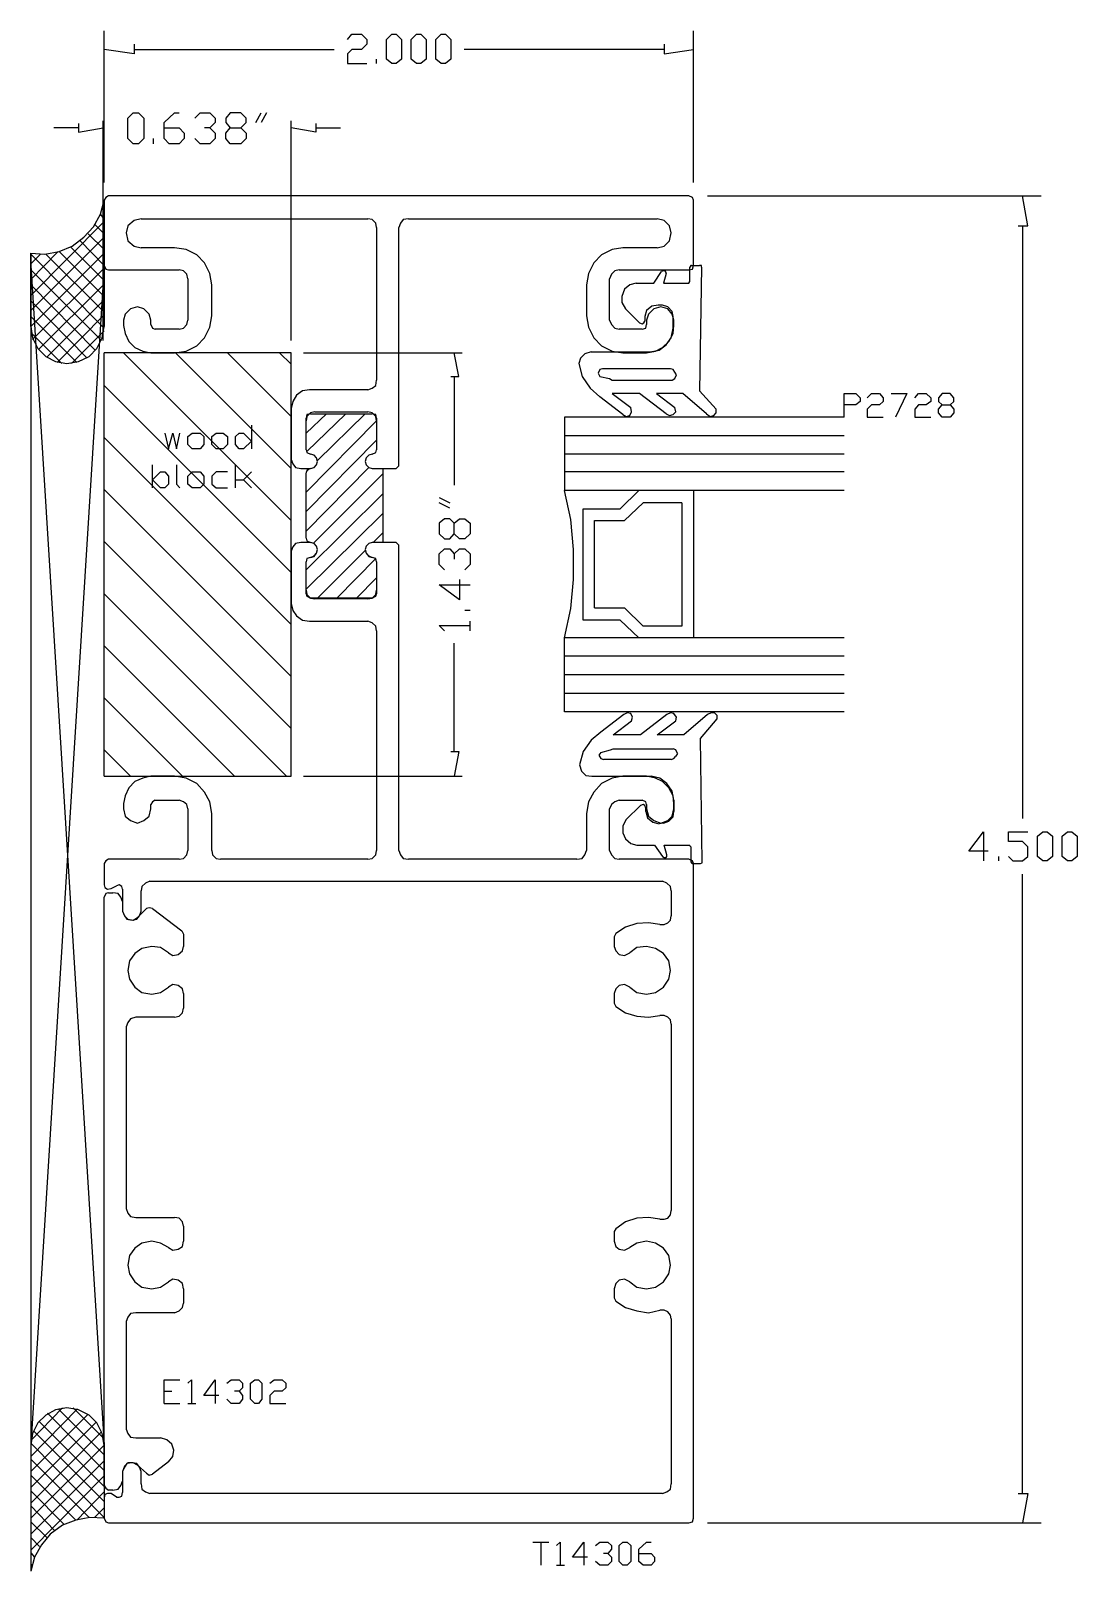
# Model space of a CAD drawing. Header units: inches. Extents: x 0 to 23, y 1.6 to 19.8.
# Drawn here: x 13.42 to 16.97, y 8.62 to 13.84 of the extents above; entities that cross this region are included whole.
import ezdxf

# ---------------------------------------------------------------- set-up
doc = ezdxf.new("R2010")
doc.units = ezdxf.units.IN
doc.layers.add('B6917_01-116-45-r0-T14000_I-O_InsideSet-InboardPlane-061512-NFRC_100-200', color=7, linetype='CONTINUOUS')

msp = doc.modelspace()

# ---------------------------------------------------------------- linework, layer by layer
at = {"layer": 'B6917_01-116-45-r0-T14000_I-O_InsideSet-InboardPlane-061512-NFRC_100-200', "color": 7}
for points in [[(13.6719, 13.3267), (13.6719, 13.8413)], [(13.7736, 13.7965), (13.7736, 13.7636), (13.6719, 13.7785)], [(14.4977, 13.8114), (14.5126, 13.8294), (14.5455, 13.8294), (14.5635, 13.8114), (14.5635, 13.7965), (14.5455, 13.7785), (14.5126, 13.7785), (14.4977, 13.7636), (14.4977, 13.7306), (14.5635, 13.7306)], [(14.6473, 13.7306), (14.6293, 13.7456), (14.6293, 13.8114), (14.6473, 13.8294), (14.6622, 13.8294), (14.6802, 13.8114), (14.6802, 13.7456), (14.6622, 13.7306), (14.6473, 13.7306), (14.6473, 13.7306)], [(14.731, 13.7306), (14.7131, 13.7456), (14.7131, 13.8114), (14.731, 13.8294), (14.746, 13.8294), (14.764, 13.8114), (14.764, 13.7456), (14.746, 13.7306), (14.731, 13.7306), (14.731, 13.7306)], [(14.8148, 13.7306), (14.7969, 13.7456), (14.7969, 13.8114), (14.8148, 13.8294), (14.8298, 13.8294), (14.8477, 13.8114), (14.8477, 13.7456), (14.8298, 13.7306), (14.8148, 13.7306), (14.8148, 13.7306)], [(15.5718, 13.7965), (15.5718, 13.7636), (15.6705, 13.7785)], [(15.6705, 13.3267), (15.6705, 13.8413)], [(13.7736, 13.7785), (14.4528, 13.7785)], [(14.5964, 13.7306), (14.5964, 13.7456)], [(15.5718, 13.7785), (14.8926, 13.7785)], [(13.6689, 12.7911), (13.6689, 13.5362)], [(13.7706, 13.4584), (13.7527, 13.4763), (13.7527, 13.5451), (13.7706, 13.5631), (13.7886, 13.5631), (13.8065, 13.5451), (13.8065, 13.4763), (13.7886, 13.4584), (13.7706, 13.4584), (13.7706, 13.4584)], [(13.8753, 13.5122), (13.9262, 13.5122), (13.9441, 13.4943), (13.9441, 13.4763), (13.9262, 13.4584), (13.8933, 13.4584), (13.8753, 13.4763), (13.8753, 13.5302), (13.9112, 13.5631), (13.9262, 13.5631)], [(13.9801, 13.5451), (13.998, 13.5631), (14.0309, 13.5631), (14.0489, 13.5451), (14.0489, 13.5302), (14.0309, 13.5122), (14.013, 13.5122)], [(14.0997, 13.4584), (14.0848, 13.4763), (14.0848, 13.4943), (14.0997, 13.5122), (14.1356, 13.5122), (14.1536, 13.5302), (14.1536, 13.5451), (14.1356, 13.5631), (14.0997, 13.5631), (14.0848, 13.5451), (14.0848, 13.5302), (14.0997, 13.5122)], [(14.1865, 13.5302), (14.2045, 13.5631)], [(14.2224, 13.5631), (14.2045, 13.5302)], [(14.3062, 12.7911), (14.3062, 13.5362)], [(13.5851, 13.5122), (13.5013, 13.5122)], [(13.5851, 13.5272), (13.5851, 13.4973), (13.6689, 13.5122)], [(14.0309, 13.5122), (14.0489, 13.4943), (14.0489, 13.4763), (14.0309, 13.4584), (13.998, 13.4584), (13.9801, 13.4763)], [(14.1356, 13.5122), (14.1536, 13.4943), (14.1536, 13.4763), (14.1356, 13.4584), (14.0997, 13.4584)], [(14.39, 13.5272), (14.39, 13.4973), (14.3062, 13.5122)], [(14.39, 13.5122), (14.4737, 13.5122)], [(13.8394, 13.4584), (13.8394, 13.4763)], [(15.4192, 13.0305), (15.6556, 13.0305), (15.6676, 13.0335), (15.6705, 13.0455), (15.6705, 13.2669), (15.6676, 13.2759), (15.6556, 13.2818), (13.6868, 13.2818), (13.6779, 13.2759), (13.6719, 13.2669), (13.6719, 13.0455), (13.6779, 13.0335), (13.6868, 13.0305), (13.9262, 13.0305)], [(15.7184, 13.2818), (16.8494, 13.2818)], [(16.7716, 13.1801), (16.8045, 13.1801), (16.7866, 13.2818)], [(13.4235, 12.839), (13.4235, 13.0874), (13.4714, 13.0844), (13.5193, 13.0933), (13.5642, 13.1113), (13.6031, 13.1412), (13.636, 13.1771), (13.6599, 13.219), (13.6719, 13.2669)], [(13.6719, 13.204), (13.6599, 13.219)], [(13.6659, 13.2429), (13.6719, 13.2489)], [(13.6719, 13.2669), (13.6719, 12.839)], [(13.4235, 12.9437), (13.6719, 13.1951)], [(13.6719, 13.1532), (13.642, 13.1831)], [(13.7975, 13.204), (13.7736, 13.1981), (13.7527, 13.1801), (13.7467, 13.1562), (13.7527, 13.1292), (13.7736, 13.1113), (13.7975, 13.1053)], [(13.7975, 13.204), (14.5665, 13.204)], [(14.5814, 12.4052), (14.5695, 12.4022), (14.5605, 12.3932), (14.5575, 12.3812), (14.5605, 12.3693), (14.5695, 12.3603), (14.5814, 12.3573), (14.6622, 12.3573), (14.6712, 12.3663), (14.6712, 13.1741)], [(14.5964, 13.1741), (14.5934, 13.1891), (14.5814, 13.2011), (14.5665, 13.204)], [(14.5964, 13.1741), (14.5964, 12.6565)], [(14.7041, 13.204), (14.6862, 13.2011), (14.6772, 13.1891), (14.6712, 13.1741)], [(14.7041, 13.204), (15.5479, 13.204)], [(15.5479, 13.1053), (15.5718, 13.1113), (15.5898, 13.1292), (15.5957, 13.1562), (15.5898, 13.1801), (15.5718, 13.1981), (15.5479, 13.204)], [(16.7866, 13.1801), (16.7866, 11.1695)], [(13.4235, 12.8929), (13.6719, 13.1412)], [(13.6719, 13.0455), (13.5911, 13.1292)], [(13.6719, 13.0993), (13.618, 13.1532)], [(13.4235, 12.9976), (13.5163, 13.0933)], [(13.4235, 12.839), (13.6719, 13.0874)], [(13.4235, 13.0874), (13.4235, 8.7788)], [(13.6719, 12.833), (13.4235, 13.0844)], [(13.4235, 13.0514), (13.4564, 13.0844)], [(13.6719, 12.8869), (13.4744, 13.0844)], [(13.6719, 12.9407), (13.5193, 13.0933)], [(13.6719, 12.9946), (13.5582, 13.1083)], [(13.8304, 12.845), (13.8304, 12.86), (13.8245, 12.8809), (13.8065, 12.8989), (13.7856, 12.9048), (13.7616, 12.8989), (13.7437, 12.8809), (13.7377, 12.86), (13.7377, 12.842), (13.7437, 12.8151), (13.7556, 12.7882), (13.7766, 12.7672), (13.8035, 12.7552), (13.8304, 12.7493), (13.9112, 12.7493), (13.9501, 12.7552), (13.986, 12.7732), (14.013, 12.8001), (14.0309, 12.836), (14.0369, 12.8749), (14.0369, 12.9796), (14.0309, 13.0185), (14.013, 13.0544), (13.986, 13.0814), (13.9501, 13.0993), (13.9112, 13.1053), (13.7975, 13.1053)], [(15.5479, 13.1053), (15.4312, 13.1053), (15.3953, 13.0993), (15.3594, 13.0814), (15.3324, 13.0544), (15.3145, 13.0185), (15.3085, 12.9796), (15.3085, 12.8749), (15.3145, 12.836), (15.3324, 12.8001), (15.3594, 12.7732), (15.3953, 12.7552), (15.4312, 12.7493), (15.512, 12.7493), (15.5419, 12.7552), (15.5658, 12.7672), (15.5868, 12.7882), (15.6017, 12.8151), (15.6047, 12.842), (15.6047, 12.86), (15.5987, 12.8809), (15.5838, 12.8989), (15.5598, 12.9048), (15.5359, 12.8989), (15.5179, 12.8809), (15.512, 12.86), (15.512, 12.845)], [(13.4235, 13.0455), (13.6719, 9.0451)], [(13.6719, 13.0455), (13.4235, 9.0451), (13.4235, 8.6173)], [(13.6629, 12.7911), (13.4235, 13.0305)], [(13.4295, 12.7941), (13.6719, 13.0365)], [(13.9561, 13.0006), (13.9531, 13.0155), (13.9412, 13.0275), (13.9262, 13.0305)], [(15.4192, 13.0305), (15.4043, 13.0275), (15.3923, 13.0155), (15.3863, 13.0006)], [(15.4761, 12.9856), (15.5359, 12.9856), (15.5628, 13.0245)], [(15.5778, 13.0185), (15.5778, 13.0215), (15.5748, 13.0275), (15.5688, 13.0275), (15.5628, 13.0245)], [(15.5778, 13.0185), (15.5688, 12.9856), (15.6556, 12.9856), (15.6586, 12.9916), (15.6586, 13.0395)], [(15.6646, 13.0455), (15.6616, 13.0455), (15.6586, 13.0395)], [(15.6646, 13.0455), (15.6915, 13.0455)], [(15.6975, 13.0395), (15.6975, 13.0455), (15.6915, 13.0455)], [(15.6975, 13.0395), (15.6915, 12.6206), (15.7483, 12.5578)], [(13.642, 12.7582), (13.4235, 12.9796)], [(13.4505, 12.7612), (13.6719, 12.9826)], [(13.9561, 13.0006), (13.9561, 12.86)], [(15.3863, 12.86), (15.3863, 13.0006)], [(15.4761, 12.9856), (15.4551, 12.9796), (15.4372, 12.9647), (15.4282, 12.9407), (15.4282, 12.9198), (15.4402, 12.8989)], [(13.615, 12.7313), (13.4235, 12.9258)], [(13.4774, 12.7343), (13.6719, 12.9288)], [(15.3235, 12.7522), (15.5239, 12.7522), (15.5539, 12.7582), (15.5778, 12.7762), (15.5957, 12.8001), (15.6017, 12.833), (15.6017, 12.8719), (15.5987, 12.8899), (15.5838, 12.9048), (15.5658, 12.9108), (15.5509, 12.9108), (15.5299, 12.9078), (15.512, 12.8929), (15.506, 12.8719), (15.506, 12.857)], [(13.5791, 12.7163), (13.4235, 12.8719)], [(13.5133, 12.7163), (13.6719, 12.8779)], [(13.9262, 12.83), (13.9412, 12.833), (13.9531, 12.845), (13.9561, 12.86)], [(15.3863, 12.86), (15.3923, 12.845), (15.4043, 12.833), (15.4192, 12.83)], [(15.488, 12.851), (15.4402, 12.8989)], [(15.488, 12.851), (15.497, 12.848), (15.503, 12.851), (15.506, 12.857)], [(13.4235, 12.839), (13.4295, 12.8001), (13.4475, 12.7642), (13.4744, 12.7373), (13.5073, 12.7193), (13.5462, 12.7134), (13.5851, 12.7193), (13.621, 12.7373), (13.6479, 12.7642), (13.6659, 12.8001), (13.6719, 12.839)], [(13.5283, 12.7134), (13.4235, 12.8181)], [(13.5612, 12.7134), (13.6719, 12.8241)], [(13.8304, 12.845), (13.8364, 12.833), (13.8454, 12.83)], [(13.9262, 12.83), (13.8454, 12.83)], [(15.497, 12.83), (15.4192, 12.83)], [(15.497, 12.83), (15.509, 12.833), (15.512, 12.845)], [(14.3062, 12.7493), (13.6719, 12.7493)], [(13.6719, 11.3131), (14.3062, 11.3131), (14.3062, 12.7493)], [(13.6719, 11.3131), (13.6719, 12.7493)], [(14.3062, 12.1808), (13.7377, 12.7493)], [(14.3062, 12.3573), (13.9142, 12.7493)], [(14.3062, 12.5338), (14.0908, 12.7493)], [(14.3062, 12.7104), (14.2673, 12.7493)], [(14.3481, 12.7493), (14.8866, 12.7493)], [(14.8477, 12.6685), (14.8747, 12.6685), (14.8597, 12.7493)], [(15.3235, 12.7522), (15.3025, 12.7463), (15.2876, 12.7313), (15.2816, 12.7134)], [(15.2816, 12.7134), (15.2935, 12.6685), (15.3205, 12.6296), (15.3534, 12.5997)], [(15.5928, 12.6954), (15.3624, 12.6954), (15.3534, 12.6924), (15.3474, 12.6804), (15.3534, 12.6685), (15.3863, 12.6625), (15.3953, 12.6565), (15.5987, 12.6565), (15.6077, 12.6625), (15.6137, 12.6745), (15.6077, 12.6834), (15.6017, 12.6924), (15.5928, 12.6954), (15.5928, 12.6954)], [(14.5665, 12.6236), (14.5814, 12.6296), (14.5934, 12.6386), (14.5964, 12.6565)], [(14.8597, 12.6685), (14.8597, 12.3005)], [(14.3062, 12.0042), (13.6719, 12.6386)], [(14.5665, 12.6236), (14.369, 12.6236), (14.3451, 12.6206), (14.3241, 12.6056), (14.3122, 12.5847), (14.3062, 12.5608), (14.3062, 12.3872), (14.3122, 12.3723), (14.3211, 12.3603), (14.3391, 12.3573), (14.372, 12.3573), (14.384, 12.3603), (14.3929, 12.3693), (14.3959, 12.3812), (14.3929, 12.3932), (14.384, 12.4022), (14.372, 12.4052)], [(15.4312, 12.5398), (15.3534, 12.5997)], [(15.5778, 12.5428), (15.488, 12.6116), (15.3953, 12.6116), (15.4581, 12.5637)], [(15.7154, 12.5428), (15.6346, 12.6116), (15.5449, 12.6116), (15.6077, 12.5637)], [(16.1822, 12.5308), (16.1822, 12.6116), (16.2211, 12.6116), (16.236, 12.5967), (16.236, 12.5847), (16.2211, 12.5727), (16.1822, 12.5727)], [(16.26, 12.5967), (16.2749, 12.6116), (16.3019, 12.6116), (16.3138, 12.5967), (16.3138, 12.5847), (16.3019, 12.5727), (16.2749, 12.5727), (16.26, 12.5578), (16.26, 12.5308), (16.3138, 12.5308)], [(16.3408, 12.6116), (16.3946, 12.6116), (16.3557, 12.5308)], [(16.4215, 12.5967), (16.4335, 12.6116), (16.4604, 12.6116), (16.4754, 12.5967), (16.4754, 12.5847), (16.4604, 12.5727), (16.4335, 12.5727), (16.4215, 12.5578), (16.4215, 12.5308), (16.4754, 12.5308)], [(16.5143, 12.5308), (16.5023, 12.5458), (16.5023, 12.5578), (16.5143, 12.5727), (16.5412, 12.5727), (16.5532, 12.5847), (16.5532, 12.5967), (16.5412, 12.6116), (16.5143, 12.6116), (16.5023, 12.5967), (16.5023, 12.5847), (16.5143, 12.5727)], [(14.387, 12.5488), (14.372, 12.5458), (14.36, 12.5338), (14.357, 12.5189)], [(14.357, 12.477), (14.4259, 12.5428)], [(14.372, 12.5428), (14.36, 12.5398), (14.357, 12.5278)], [(14.36, 12.4141), (14.4917, 12.5428)], [(14.372, 12.5428), (14.5814, 12.5428)], [(14.387, 12.5488), (14.5665, 12.5488)], [(14.3959, 12.3842), (14.5575, 12.5428)], [(14.5964, 12.5189), (14.5934, 12.5338), (14.5814, 12.5458), (14.5665, 12.5488)], [(14.5964, 12.5278), (14.5934, 12.5398), (14.5814, 12.5428)], [(15.4312, 12.5398), (15.4431, 12.5338), (15.4551, 12.5368), (15.4611, 12.5488), (15.4581, 12.5637)], [(15.5778, 12.5428), (15.5898, 12.5368), (15.6017, 12.5398), (15.6107, 12.5488), (15.6077, 12.5637)], [(15.7154, 12.5428), (15.7274, 12.5338), (15.7394, 12.5368), (15.7483, 12.5458), (15.7483, 12.5578)], [(16.5412, 12.5727), (16.5532, 12.5578), (16.5532, 12.5458), (16.5412, 12.5308), (16.5143, 12.5308)], [(14.1715, 12.5039), (14.1715, 12.4231)], [(14.357, 12.4201), (14.357, 12.5278)], [(14.357, 12.4201), (14.357, 12.5189)], [(14.357, 12.2765), (14.5964, 12.5189)], [(14.5964, 12.5278), (14.5964, 12.4201)], [(14.5964, 12.5189), (14.5964, 12.4201)], [(16.1822, 12.5308), (15.2337, 12.5308)], [(15.2337, 12.5308), (15.2337, 12.2825)], [(14.3062, 11.8277), (13.6719, 12.462)], [(13.8783, 12.477), (13.8903, 12.4231), (13.9053, 12.477), (13.9172, 12.4231), (13.9292, 12.477)], [(13.998, 12.4231), (13.9711, 12.4231), (13.9561, 12.4381), (13.9561, 12.465), (13.9711, 12.477), (13.998, 12.477), (14.01, 12.465), (14.01, 12.4381), (13.998, 12.4231), (13.998, 12.4231)], [(14.0758, 12.4231), (14.0519, 12.4231), (14.0369, 12.4381), (14.0369, 12.465), (14.0519, 12.477), (14.0758, 12.477), (14.0908, 12.465), (14.0908, 12.4381), (14.0758, 12.4231), (14.0758, 12.4231)], [(14.1715, 12.4501), (14.1446, 12.4231), (14.1297, 12.4231), (14.1177, 12.4381), (14.1177, 12.465), (14.1297, 12.477), (14.1446, 12.477), (14.1715, 12.4501), (14.1715, 12.4501)], [(14.357, 12.2107), (14.5964, 12.453)], [(16.1822, 12.468), (15.2337, 12.468)], [(14.357, 12.4201), (14.36, 12.4112), (14.372, 12.4052)], [(14.357, 12.4201), (14.36, 12.4112), (14.372, 12.4052)], [(14.372, 12.3573), (14.384, 12.3603), (14.3929, 12.3693), (14.3959, 12.3812), (14.3929, 12.3932), (14.384, 12.4022), (14.372, 12.4052)], [(14.5814, 12.4052), (14.5695, 12.4022), (14.5605, 12.3932), (14.5575, 12.3812), (14.5605, 12.3693), (14.5695, 12.3603), (14.5814, 12.3573), (14.6174, 12.3573), (14.6174, 12.106), (14.5814, 12.106)], [(14.5814, 12.4052), (14.5934, 12.4112), (14.5964, 12.4201)], [(14.5814, 12.4052), (14.5934, 12.4112), (14.5964, 12.4201)], [(16.1822, 12.4052), (15.2337, 12.4052)], [(13.8364, 12.2915), (13.8364, 12.3693)], [(13.8364, 12.3184), (13.8634, 12.3453), (13.8783, 12.3453), (13.8903, 12.3304), (13.8903, 12.3034), (13.8783, 12.2915), (13.8634, 12.2915), (13.8364, 12.3184), (13.8364, 12.3184)], [(13.9172, 12.3693), (13.9172, 12.3034), (13.9292, 12.2915)], [(13.998, 12.2915), (13.9711, 12.2915), (13.9561, 12.3034), (13.9561, 12.3304), (13.9711, 12.3453), (13.998, 12.3453), (14.01, 12.3304), (14.01, 12.3034), (13.998, 12.2915), (13.998, 12.2915)], [(14.0908, 12.3453), (14.0519, 12.3453), (14.0369, 12.3304), (14.0369, 12.3034), (14.0519, 12.2915), (14.0908, 12.2915)], [(14.1177, 12.2915), (14.1177, 12.3693)], [(14.1177, 12.3184), (14.1446, 12.3184), (14.1715, 12.3453)], [(14.357, 12.1449), (14.5695, 12.3603)], [(14.357, 12.3453), (14.369, 12.3573)], [(14.372, 12.3573), (14.36, 12.3513), (14.357, 12.3423)], [(14.357, 12.1209), (14.357, 12.3423)], [(14.381, 12.103), (14.6174, 12.3393)], [(16.1822, 12.3453), (15.2337, 12.3453)], [(14.3062, 11.6512), (13.6719, 12.2855)], [(14.1446, 12.3184), (14.1715, 12.2915)], [(16.1822, 12.2825), (15.2337, 12.2825)], [(15.2337, 11.7828), (15.2547, 11.8816), (15.2636, 11.9803), (15.2636, 12.082), (15.2547, 12.1838), (15.2337, 12.2825)], [(15.4222, 12.2197), (15.485, 12.2825)], [(15.6705, 12.2825), (15.6705, 11.7828)], [(14.357, 12.0132), (14.6174, 12.2705)], [(14.8088, 12.2586), (14.8447, 12.2406)], [(14.8447, 12.2227), (14.8088, 12.2406)], [(15.6316, 12.2406), (15.5, 12.2406), (15.4372, 12.1808)], [(15.6316, 12.2406), (15.6316, 11.8217)], [(14.357, 11.9474), (14.6174, 12.2047)], [(14.9136, 12.1359), (14.8956, 12.1179), (14.8777, 12.1179), (14.8597, 12.1359), (14.8597, 12.1718), (14.8447, 12.1868), (14.8268, 12.1868), (14.8088, 12.1718), (14.8088, 12.1359), (14.8268, 12.1179), (14.8447, 12.1179), (14.8597, 12.1359)], [(14.8597, 12.1718), (14.8777, 12.1868), (14.8956, 12.1868), (14.9136, 12.1718), (14.9136, 12.1359)], [(15.2965, 11.8427), (15.2965, 12.2197)], [(15.2965, 12.2197), (15.4222, 12.2197)], [(15.3354, 11.8846), (15.3354, 12.1808)], [(15.3354, 12.1808), (15.4372, 12.1808)], [(14.357, 12.1209), (14.36, 12.112), (14.372, 12.106)], [(14.5844, 12.106), (14.6174, 12.1389)], [(14.3062, 11.4747), (13.6719, 12.109)], [(14.372, 12.0551), (14.384, 12.0581), (14.3929, 12.0701), (14.3959, 12.082), (14.3929, 12.094), (14.384, 12.103), (14.372, 12.106), (14.3391, 12.106), (14.3211, 12.103), (14.3122, 12.091), (14.3062, 12.0761), (14.3062, 11.8995), (14.3122, 11.8756), (14.3241, 11.8576), (14.3451, 11.8427), (14.369, 11.8397), (14.5665, 11.8397)], [(14.372, 12.0551), (14.384, 12.0611), (14.3929, 12.0701), (14.3959, 12.082), (14.3929, 12.094), (14.384, 12.103), (14.372, 12.106)], [(14.3959, 11.9175), (14.5575, 12.079)], [(14.6712, 11.0618), (14.6712, 12.097), (14.6622, 12.106), (14.5814, 12.106), (14.5695, 12.103), (14.5605, 12.094), (14.5575, 12.082), (14.5605, 12.0701), (14.5695, 12.0581), (14.5814, 12.0551)], [(14.5814, 12.106), (14.5695, 12.103), (14.5605, 12.094), (14.5575, 12.082), (14.5605, 12.0701), (14.5695, 12.0611), (14.5814, 12.0551)], [(14.8268, 12.0132), (14.8088, 12.0312), (14.8088, 12.0671), (14.8268, 12.085), (14.8447, 12.085), (14.8597, 12.0671), (14.8597, 12.0491)], [(14.8597, 12.0671), (14.8777, 12.085), (14.8956, 12.085), (14.9136, 12.0671), (14.9136, 12.0312), (14.8956, 12.0132)], [(14.372, 12.0551), (14.36, 12.0521), (14.357, 12.0401)], [(14.372, 12.0551), (14.36, 12.0521), (14.357, 12.0401)], [(14.357, 11.9444), (14.357, 12.0401)], [(14.357, 11.9324), (14.357, 12.0401)], [(14.4618, 11.9175), (14.5934, 12.0521)], [(14.5964, 12.0401), (14.5934, 12.0521), (14.5814, 12.0551)], [(14.5964, 12.0401), (14.5934, 12.0521), (14.5814, 12.0551)], [(14.5964, 12.0401), (14.5964, 11.9444)], [(14.5964, 12.0401), (14.5964, 11.9324)], [(14.5276, 11.9175), (14.5964, 11.9863)], [(14.8777, 11.9803), (14.8777, 11.9115), (14.8088, 11.9624), (14.9136, 11.9624)], [(14.2912, 11.3131), (13.6719, 11.9324)], [(14.357, 11.9444), (14.36, 11.9294), (14.372, 11.9175), (14.387, 11.9145)], [(14.357, 11.9324), (14.36, 11.9235), (14.372, 11.9175)], [(14.5814, 11.9175), (14.372, 11.9175)], [(14.5665, 11.9145), (14.387, 11.9145)], [(14.5665, 11.9145), (14.5814, 11.9175), (14.5934, 11.9294), (14.5964, 11.9444)], [(14.5814, 11.9175), (14.5934, 11.9235), (14.5964, 11.9324)], [(14.9136, 11.8756), (14.8956, 11.8756)], [(15.3354, 11.8846), (15.4372, 11.8846)], [(15.6316, 11.8217), (15.5, 11.8217), (15.4372, 11.8846)], [(14.5964, 11.8068), (14.5934, 11.8217), (14.5814, 11.8337), (14.5665, 11.8397)], [(14.5964, 11.8068), (14.5964, 11.0618)], [(14.8268, 11.8068), (14.8088, 11.8247), (14.9136, 11.8247)], [(14.9136, 11.8068), (14.9136, 11.8397)], [(15.4222, 11.8427), (15.2965, 11.8427)], [(15.4222, 11.8427), (15.485, 11.7828)], [(14.1147, 11.3131), (13.6719, 11.7559)], [(14.8597, 11.3969), (14.8597, 11.7649)], [(16.1822, 11.7828), (15.2337, 11.7828)], [(15.2337, 11.5315), (15.2337, 11.7828)], [(16.1822, 11.72), (15.2337, 11.72)], [(16.1822, 11.6572), (15.2337, 11.6572)], [(13.9382, 11.3131), (13.6719, 11.5794)], [(16.1822, 11.5943), (15.2337, 11.5943)], [(16.1822, 11.5315), (15.2337, 11.5315)], [(15.6616, 11.0737), (15.6616, 11.0229), (15.6646, 11.0199), (15.6676, 11.0169), (15.6945, 11.0169), (15.7005, 11.0199), (15.7005, 11.0229), (15.6945, 11.4417), (15.7513, 11.5076), (15.7513, 11.5195), (15.7424, 11.5285), (15.7304, 11.5285), (15.7184, 11.5225), (15.6376, 11.4537), (15.5479, 11.4537), (15.6107, 11.5016), (15.6137, 11.5136), (15.6047, 11.5255), (15.5928, 11.5285), (15.5808, 11.5225), (15.491, 11.4537), (15.3983, 11.4537), (15.4611, 11.5016), (15.4641, 11.5136), (15.4581, 11.5255), (15.4461, 11.5285), (15.4342, 11.5225), (15.3564, 11.4627), (15.3235, 11.4358), (15.2965, 11.3969), (15.2846, 11.352), (15.2906, 11.331), (15.3055, 11.3161), (15.3265, 11.3131), (15.5269, 11.3131)], [(13.7616, 11.3131), (13.6719, 11.4028)], [(14.8477, 11.3969), (14.8747, 11.3969), (14.8597, 11.3131)], [(15.3564, 11.3939), (15.3504, 11.3849), (15.3564, 11.3729), (15.3654, 11.3699)], [(15.3564, 11.3939), (15.3893, 11.4028), (15.3983, 11.4058), (15.6017, 11.4058)], [(15.6167, 11.3909), (15.6107, 11.4028), (15.6017, 11.4058)], [(15.6167, 11.3909), (15.6107, 11.3819)], [(15.5957, 11.3699), (15.3654, 11.3699)], [(15.5957, 11.3699), (15.6047, 11.3729), (15.6107, 11.3819)], [(14.0369, 11.0618), (14.0369, 11.1874), (14.0309, 11.2263), (14.013, 11.2592), (13.986, 11.2891), (13.9501, 11.3071), (13.9112, 11.3131), (13.8304, 11.3131), (13.8035, 11.3071), (13.7766, 11.2951), (13.7556, 11.2742), (13.7437, 11.2473), (13.7377, 11.2203), (13.7377, 11.2024), (13.7437, 11.1784), (13.7616, 11.1635), (13.7856, 11.1545), (13.8065, 11.1635), (13.8245, 11.1784), (13.8304, 11.2024), (13.8304, 11.2173)], [(14.3481, 11.3131), (14.8866, 11.3131)], [(15.512, 11.2173), (15.512, 11.2024), (15.5179, 11.1784), (15.5359, 11.1635), (15.5598, 11.1545), (15.5838, 11.1635), (15.5987, 11.1784), (15.6047, 11.2024), (15.6047, 11.2203), (15.6017, 11.2473), (15.5868, 11.2742), (15.5658, 11.2951), (15.5419, 11.3071), (15.512, 11.3131), (15.4312, 11.3131), (15.3953, 11.3071), (15.3594, 11.2891), (15.3324, 11.2592), (15.3145, 11.2263), (15.3085, 11.1874), (15.3085, 11.0618)], [(15.6047, 11.2323), (15.5987, 11.2622), (15.5808, 11.2891), (15.5568, 11.3071), (15.5269, 11.3131)], [(13.8454, 11.2323), (13.8364, 11.2263), (13.8304, 11.2173)], [(13.8454, 11.2323), (13.9262, 11.2323)], [(13.9561, 11.2024), (13.9531, 11.2173), (13.9412, 11.2263), (13.9262, 11.2323)], [(15.4192, 11.2323), (15.4043, 11.2263), (15.3923, 11.2173), (15.3863, 11.2024)], [(15.4192, 11.2323), (15.497, 11.2323)], [(15.512, 11.2173), (15.509, 11.2263), (15.497, 11.2323)], [(15.6047, 11.2323), (15.6047, 11.1934)], [(13.9561, 11.2024), (13.9561, 11.0618)], [(15.3863, 11.0618), (15.3863, 11.2024)], [(15.509, 11.2054), (15.506, 11.2143), (15.5, 11.2173), (15.491, 11.2143), (15.4431, 11.1665), (15.4312, 11.1455), (15.4312, 11.1216), (15.4402, 11.1007), (15.4581, 11.0857), (15.4791, 11.0797), (15.5389, 11.0797), (15.5658, 11.0408), (15.5718, 11.0378), (15.5778, 11.0378), (15.5808, 11.0408), (15.5808, 11.0468), (15.5718, 11.0797), (15.6556, 11.0797)], [(15.509, 11.1934), (15.509, 11.2054)], [(15.509, 11.1934), (15.515, 11.1725), (15.5329, 11.1575), (15.5539, 11.1515)], [(15.5688, 11.1545), (15.5868, 11.1605), (15.6017, 11.1755), (15.6047, 11.1934)], [(15.5688, 11.1545), (15.5539, 11.1515)], [(15.6616, 11.0737), (15.6586, 11.0767), (15.6556, 11.0797)], [(16.6699, 11.0588), (16.6041, 11.0588), (16.6549, 11.1246), (16.6549, 11.0259)], [(16.7387, 11.0408), (16.7537, 11.0259), (16.7866, 11.0259), (16.8045, 11.0408), (16.8045, 11.0737), (16.7866, 11.0917), (16.7387, 11.0917), (16.7387, 11.1246), (16.8045, 11.1246)], [(16.8554, 11.0259), (16.8374, 11.0408), (16.8374, 11.1096), (16.8554, 11.1246), (16.8703, 11.1246), (16.8883, 11.1096), (16.8883, 11.0408), (16.8703, 11.0259), (16.8554, 11.0259), (16.8554, 11.0259)], [(16.9392, 11.0259), (16.9212, 11.0408), (16.9212, 11.1096), (16.9392, 11.1246), (16.9541, 11.1246), (16.9721, 11.1096), (16.9721, 11.0408), (16.9541, 11.0259), (16.9392, 11.0259), (16.9392, 11.0259)], [(13.7138, 8.8686), (13.6958, 8.8806), (13.6838, 8.8806), (13.6749, 8.8776), (13.6719, 8.8656), (13.6719, 8.7968), (13.6779, 8.7848), (13.6868, 8.7818), (15.6556, 8.7818), (15.6676, 8.7848), (15.6705, 8.7968), (15.6705, 11.0169), (15.6676, 11.0259), (15.6556, 11.0318), (15.4192, 11.0318)], [(13.9262, 11.0318), (13.6868, 11.0318), (13.6779, 11.0259), (13.6719, 11.0169), (13.6719, 10.9451), (13.6749, 10.9361), (13.6838, 10.9301), (13.6958, 10.9331), (13.7138, 10.9421)], [(13.9262, 11.0318), (13.9412, 11.0348), (13.9531, 11.0468), (13.9561, 11.0618)], [(14.0369, 11.0618), (14.0399, 11.0468), (14.0519, 11.0348), (14.0668, 11.0318)], [(14.5665, 11.0318), (14.0668, 11.0318)], [(14.5665, 11.0318), (14.5814, 11.0348), (14.5934, 11.0468), (14.5964, 11.0618)], [(14.6712, 11.0618), (14.6772, 11.0468), (14.6862, 11.0348), (14.7041, 11.0318)], [(15.2756, 11.0318), (14.7041, 11.0318)], [(15.2756, 11.0318), (15.2935, 11.0348), (15.3025, 11.0468), (15.3085, 11.0618)], [(15.3863, 11.0618), (15.3923, 11.0468), (15.4043, 11.0348), (15.4192, 11.0318)], [(16.7058, 11.0259), (16.7058, 11.0408)], [(15.6705, 8.7968), (15.6705, 11.0169)], [(16.7866, 8.8806), (16.7866, 10.981)], [(13.7347, 10.9301), (13.7317, 10.9391), (13.7227, 10.9451), (13.7138, 10.9421)], [(13.7347, 10.9301), (13.7347, 10.8553), (13.7407, 10.8403), (13.7497, 10.8284), (13.7676, 10.8254), (13.7826, 10.8284), (13.7916, 10.8403), (13.7975, 10.8553), (13.7975, 10.9241)], [(13.8275, 10.957), (13.8125, 10.9511), (13.8005, 10.9391), (13.7975, 10.9241)], [(13.8275, 10.957), (15.5658, 10.957)], [(15.5957, 10.9241), (15.5928, 10.9391), (15.5808, 10.9511), (15.5658, 10.957)], [(15.5957, 10.9241), (15.5957, 10.8403)], [(13.6868, 10.9181), (13.6779, 10.9151), (13.6719, 10.9032)], [(13.6719, 8.9075), (13.6719, 10.9032)], [(13.6868, 10.9181), (13.7018, 10.9181)], [(13.7347, 10.8882), (13.7287, 10.9032), (13.7197, 10.9151), (13.7018, 10.9181)], [(13.7347, 10.8882), (13.7347, 10.8553), (13.7407, 10.8403), (13.7527, 10.8284), (13.7706, 10.8254), (13.7856, 10.8344), (13.8155, 10.8643)], [(13.8364, 10.8643), (13.8245, 10.8673), (13.8155, 10.8643)], [(13.8364, 10.8643), (13.9352, 10.7895), (13.9412, 10.7775), (13.9412, 10.7356)], [(15.5568, 10.8104), (15.5179, 10.8164), (15.4791, 10.8134), (15.4402, 10.8014), (15.4072, 10.7805), (15.4013, 10.7685), (15.4013, 10.7356), (15.4072, 10.7207), (15.4192, 10.7087), (15.4372, 10.7057), (15.4551, 10.7147)], [(15.5568, 10.8104), (15.5718, 10.8104), (15.5838, 10.8164), (15.5928, 10.8254), (15.5957, 10.8403)], [(13.8903, 10.7147), (13.8634, 10.7326), (13.8334, 10.7356), (13.8005, 10.7296), (13.7766, 10.7117), (13.7586, 10.6878), (13.7527, 10.6548), (13.7586, 10.6249), (13.7766, 10.598), (13.8005, 10.58), (13.8334, 10.5741), (13.8634, 10.58), (13.8903, 10.598)], [(13.8903, 10.7147), (13.9053, 10.7057), (13.9232, 10.7087), (13.9382, 10.7207), (13.9412, 10.7356)], [(15.4551, 10.598), (15.4791, 10.58), (15.512, 10.5741), (15.5419, 10.58), (15.5688, 10.598), (15.5868, 10.6249), (15.5928, 10.6548), (15.5868, 10.6878), (15.5688, 10.7117), (15.5419, 10.7296), (15.512, 10.7356), (15.4791, 10.7326), (15.4551, 10.7147)], [(13.9412, 10.577), (13.9382, 10.592), (13.9232, 10.604), (13.9053, 10.607), (13.8903, 10.598)], [(15.4551, 10.598), (15.4372, 10.607), (15.4192, 10.604), (15.4072, 10.592), (15.4013, 10.577), (15.4013, 10.5441), (15.4072, 10.5322), (15.4402, 10.5112), (15.4791, 10.4993), (15.5179, 10.4963), (15.5568, 10.5022)], [(13.9412, 10.577), (13.9412, 10.5262)], [(13.9112, 10.4963), (13.9262, 10.4993), (13.9382, 10.5112), (13.9412, 10.5262)], [(15.5957, 10.4723), (15.5928, 10.4873), (15.5838, 10.4963), (15.5718, 10.5022), (15.5568, 10.5022)], [(13.9112, 10.4963), (13.7796, 10.4963), (13.7616, 10.4903), (13.7527, 10.4783), (13.7467, 10.4634), (13.7467, 9.847), (13.7527, 9.832), (13.7616, 9.8201), (13.7796, 9.8171), (13.9112, 9.8171)], [(15.5957, 10.4723), (15.5957, 9.841)], [(15.5568, 9.8111), (15.5718, 9.8111), (15.5838, 9.8141), (15.5928, 9.8261), (15.5957, 9.841)], [(13.9412, 9.7872), (13.9382, 9.8021), (13.9262, 9.8141), (13.9112, 9.8171)], [(13.9412, 9.7872), (13.9412, 9.7363)], [(15.5568, 9.8111), (15.5179, 9.8171), (15.4791, 9.8141), (15.4402, 9.8021), (15.4072, 9.7782), (15.4013, 9.7692), (15.4013, 9.7363), (15.4072, 9.7183), (15.4192, 9.7094), (15.4372, 9.7064), (15.4551, 9.7153)], [(13.8903, 9.7153), (13.8634, 9.7303), (13.8334, 9.7363), (13.8005, 9.7303), (13.7766, 9.7124), (13.7586, 9.6884), (13.7527, 9.6555), (13.7586, 9.6256), (13.7766, 9.5987), (13.8005, 9.5807), (13.8334, 9.5747), (13.8634, 9.5807), (13.8903, 9.5987)], [(13.8903, 9.7153), (13.9053, 9.7064), (13.9232, 9.7094), (13.9382, 9.7183), (13.9412, 9.7363)], [(15.4551, 9.5987), (15.4791, 9.5807), (15.512, 9.5747), (15.5419, 9.5807), (15.5688, 9.5987), (15.5868, 9.6256), (15.5928, 9.6555), (15.5868, 9.6884), (15.5688, 9.7124), (15.5419, 9.7303), (15.512, 9.7363), (15.4791, 9.7303), (15.4551, 9.7153)], [(13.9412, 9.5747), (13.9382, 9.5927), (13.9232, 9.6046), (13.9053, 9.6076), (13.8903, 9.5987)], [(13.9412, 9.5747), (13.9412, 9.5268)], [(15.4551, 9.5987), (15.4372, 9.6076), (15.4192, 9.6046), (15.4072, 9.5927), (15.4013, 9.5747), (15.4013, 9.5448), (15.4072, 9.5328), (15.4402, 9.5119), (15.4791, 9.4999), (15.5179, 9.4939), (15.5568, 9.5029)], [(13.9112, 9.4939), (13.9262, 9.4999), (13.9382, 9.5119), (13.9412, 9.5268)], [(13.9112, 9.4939), (13.7796, 9.4939), (13.7616, 9.4909), (13.7527, 9.479), (13.7467, 9.464), (13.7467, 9.099), (13.7527, 9.084), (13.7616, 9.0721), (13.7796, 9.0691), (13.8634, 9.0691)], [(15.5957, 9.473), (15.5928, 9.485), (15.5838, 9.4969), (15.5718, 9.5029), (15.5568, 9.5029)], [(15.5957, 9.473), (15.5957, 8.9135)], [(13.8753, 9.1858), (13.8753, 9.2665), (13.9292, 9.2665)], [(13.9561, 9.2546), (13.9681, 9.2665), (13.9681, 9.1858)], [(14.0608, 9.2127), (14.01, 9.2127), (14.0489, 9.2665), (14.0489, 9.1858)], [(14.0878, 9.2546), (14.1027, 9.2665), (14.1297, 9.2665), (14.1416, 9.2546), (14.1416, 9.2396), (14.1297, 9.2276), (14.1147, 9.2276)], [(14.1835, 9.1858), (14.1685, 9.2007), (14.1685, 9.2546), (14.1835, 9.2665), (14.1955, 9.2665), (14.2074, 9.2546), (14.2074, 9.2007), (14.1955, 9.1858), (14.1835, 9.1858), (14.1835, 9.1858)], [(14.2344, 9.2546), (14.2493, 9.2665), (14.2763, 9.2665), (14.2882, 9.2546), (14.2882, 9.2396), (14.2763, 9.2276), (14.2493, 9.2276), (14.2344, 9.2127), (14.2344, 9.1858), (14.2882, 9.1858)], [(13.8753, 9.2276), (13.9023, 9.2276)], [(14.1297, 9.2276), (14.1416, 9.2127), (14.1416, 9.2007), (14.1297, 9.1858), (14.1027, 9.1858), (14.0878, 9.2007)], [(13.6719, 9.0451), (13.6659, 9.084), (13.6479, 9.1199), (13.621, 9.1469), (13.5851, 9.1648), (13.5462, 9.1708), (13.5073, 9.1648), (13.4744, 9.1469), (13.4475, 9.1199), (13.4295, 9.084), (13.4235, 9.0451)], [(13.5312, 9.1708), (13.4235, 9.0601)], [(13.5821, 9.1678), (13.4235, 9.0062)], [(13.618, 9.1499), (13.4235, 8.9554)], [(13.4804, 9.1528), (13.6719, 8.9584)], [(13.5163, 9.1678), (13.6719, 9.0122)], [(13.5672, 9.1708), (13.6719, 9.0661)], [(13.8753, 9.1858), (13.9292, 9.1858)], [(13.9561, 9.1858), (13.983, 9.1858)], [(13.6449, 9.1229), (13.4235, 8.9015)], [(13.6629, 9.09), (13.4235, 8.8477)], [(13.4325, 9.093), (13.6719, 8.8536)], [(13.4505, 9.1259), (13.6719, 8.9045)], [(13.4235, 9.0511), (13.6719, 8.7998)], [(13.6719, 9.0451), (13.6719, 8.7968), (13.624, 8.7998), (13.5761, 8.7908), (13.5312, 8.7729), (13.4894, 8.7429), (13.4594, 8.707), (13.4355, 8.6651), (13.4235, 8.6173)], [(13.6719, 9.0451), (13.4235, 8.7968)], [(13.8903, 8.9883), (13.9053, 9.0062), (13.9082, 9.0272), (13.9023, 9.0481), (13.8843, 9.0631), (13.8634, 9.0691)], [(13.4235, 8.9973), (13.621, 8.7998)], [(13.6719, 8.9913), (13.4235, 8.7429)], [(13.8903, 8.9883), (13.8364, 8.9464)], [(13.4235, 8.9434), (13.5761, 8.7908)], [(13.6719, 8.9404), (13.4235, 8.6891)], [(13.7975, 8.9135), (13.7975, 8.9554), (13.7916, 8.9703), (13.7826, 8.9823), (13.7676, 8.9853), (13.7497, 8.9823), (13.7407, 8.9703), (13.7347, 8.9554), (13.7347, 8.8836)], [(13.8155, 8.9494), (13.7856, 8.9763), (13.7706, 8.9853), (13.7527, 8.9853), (13.7407, 8.9733), (13.7347, 8.9554), (13.7347, 8.9225)], [(13.8155, 8.9494), (13.8245, 8.9434), (13.8364, 8.9464)], [(13.4235, 8.8895), (13.5372, 8.7759)], [(13.6719, 8.8866), (13.5791, 8.7908)], [(13.6719, 8.9075), (13.6779, 8.8985), (13.6868, 8.8925)], [(13.7018, 8.8925), (13.6868, 8.8925)], [(13.7018, 8.8925), (13.7197, 8.8955), (13.7287, 8.9075), (13.7347, 8.9225)], [(13.7138, 8.8686), (13.7227, 8.8686), (13.7317, 8.8716), (13.7347, 8.8836)], [(13.7975, 8.9135), (13.8005, 8.8955), (13.8125, 8.8866), (13.8275, 8.8806)], [(15.5658, 8.8806), (15.5808, 8.8866), (15.5928, 8.8955), (15.5957, 8.9135)], [(13.4235, 8.8387), (13.5043, 8.7549)], [(13.6719, 8.8327), (13.639, 8.7998)], [(15.5658, 8.8806), (13.8275, 8.8806)], [(16.7716, 8.8806), (16.8045, 8.8806), (16.7866, 8.7818)], [(13.4235, 8.7848), (13.4774, 8.731)], [(15.7184, 8.7818), (16.8494, 8.7818)], [(13.4235, 8.731), (13.4535, 8.7011)], [(13.4235, 8.6801), (13.4355, 8.6651)], [(15.126, 8.716), (15.1799, 8.716)], [(15.1529, 8.716), (15.1529, 8.6382)], [(15.2068, 8.704), (15.2187, 8.716), (15.2187, 8.6382)], [(15.3115, 8.6651), (15.2606, 8.6651), (15.2995, 8.716), (15.2995, 8.6382)], [(15.3384, 8.704), (15.3534, 8.716), (15.3803, 8.716), (15.3923, 8.704), (15.3923, 8.6921), (15.3803, 8.6771), (15.3654, 8.6771)], [(15.3803, 8.6771), (15.3923, 8.6651), (15.3923, 8.6502), (15.3803, 8.6382), (15.3534, 8.6382), (15.3384, 8.6502)], [(15.4312, 8.6382), (15.4192, 8.6502), (15.4192, 8.704), (15.4312, 8.716), (15.4461, 8.716), (15.4581, 8.704), (15.4581, 8.6502), (15.4461, 8.6382), (15.4312, 8.6382), (15.4312, 8.6382)], [(15.485, 8.6771), (15.5269, 8.6771), (15.5389, 8.6651), (15.5389, 8.6502), (15.5269, 8.6382), (15.5, 8.6382), (15.485, 8.6502), (15.485, 8.6921), (15.512, 8.716), (15.5269, 8.716)], [(13.4265, 8.6412), (13.4235, 8.6352)], [(15.2068, 8.6382), (15.2337, 8.6382)]]:
    msp.add_lwpolyline(points, dxfattribs=at)

doc.saveas('drawing.dxf')
